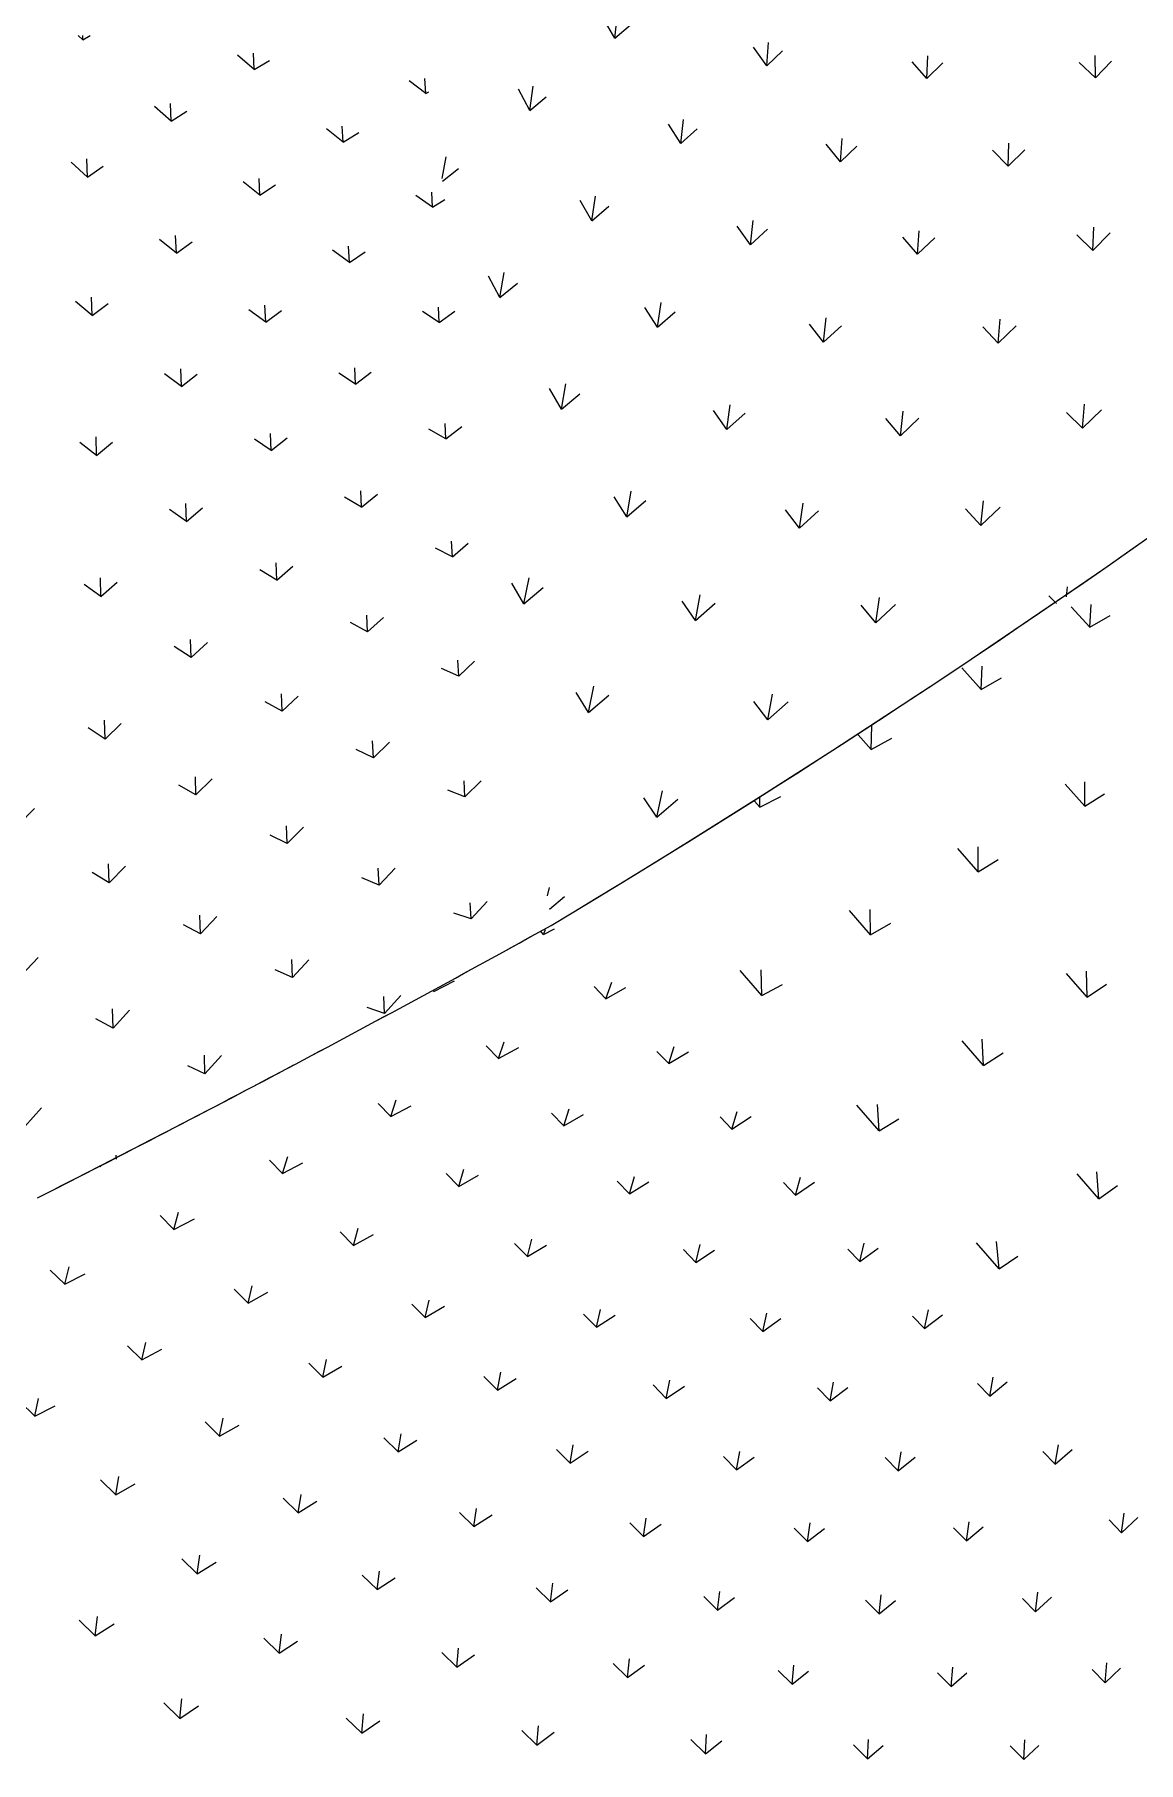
# Model space of a CAD drawing. Header units: millimetres. Extents: x 15878 to 679837, y -72324 to 391440.
# Drawn here: x 95309 to 97555, y 27005 to 30522 of the extents above; entities that cross this region are included whole.
import ezdxf

# ---------------------------------------------------------------- set-up
doc = ezdxf.new("R2010")
doc.units = ezdxf.units.MM
doc.layers.add('A-FLOR', color=192, linetype='Continuous', lineweight=5)
doc.layers.add('A-FLOR-PATT', color=8, linetype='Continuous', lineweight=5)

# ---------------------------------------------------------------- blocks, each defined once
blk = doc.blocks.new('FP_309-1_F')
at = {"layer": 'A-FLOR-PATT'}
for p, q in [((95406.8, 30510.6), (95397.2, 30519.8)), ((95406.8, 30510.6), (95406.5, 30519.8)), ((95406.8, 30510.6), (95421.6, 30519.8)), ((95755.4, 30450.2), (95721.6, 30479.4)), ((95755.4, 30450.2), (95753.8, 30483.9)), ((95755.4, 30450.2), (95787, 30468.7)), ((96104.9, 30401.5), (96070.8, 30427.4)), ((96104.9, 30401.5), (96103.1, 30432)), ((96104.9, 30401.5), (96111.1, 30405)), ((95586.4, 30345.6), (95552.6, 30375.4)), ((95586.4, 30345.6), (95585, 30381)), ((95586.4, 30345.6), (95618.2, 30365.9)), ((95936.5, 30302.9), (95902.5, 30329.5)), ((95936.5, 30302.9), (95934.8, 30335.2)), ((95936.5, 30302.9), (95968.2, 30322.2)), ((95416.5, 30231.4), (95382.7, 30262)), ((95416.5, 30231.4), (95415.2, 30268.6)), ((95416.5, 30231.4), (95448.4, 30253.5)), ((95767.3, 30194.6), (95733.3, 30221.8)), ((95767.3, 30194.6), (95765.7, 30228.6)), ((95767.3, 30194.6), (95799.1, 30215.6)), ((96118.7, 30170.1), (96084.5, 30193.9)), ((96118.7, 30170.1), (96116.9, 30201)), ((96118.7, 30170.1), (96143.4, 30185.7)), ((95597.1, 30076.7), (95595.7, 30112.5)), ((95597.1, 30076.7), (95563.1, 30104.7)), ((95597.1, 30076.7), (95629.1, 30099.5)), ((95949.3, 30057.9), (95915.1, 30082.5)), ((95949.3, 30057.9), (95947.6, 30090.6)), ((95949.3, 30057.9), (95981.2, 30079.7)), ((95425.8, 29949.5), (95391.9, 29978.1)), ((95425.8, 29949.5), (95424.6, 29987)), ((95425.8, 29949.5), (95458, 29974.1)), ((95778.9, 29936.2), (95777.4, 29970.6)), ((96132.3, 29935.8), (96130.6, 29967)), ((95778.9, 29936.2), (95744.7, 29961.5)), ((95778.9, 29936.2), (95810.9, 29959.8)), ((96132.3, 29935.8), (96098, 29957.6)), ((96132.3, 29935.8), (96164.2, 29958.3)), ((95607.5, 29805.1), (95573.3, 29831.1)), ((95607.5, 29805.1), (95606.1, 29841.3)), ((95607.5, 29805.1), (95639.7, 29830.4)), ((95961.8, 29810.1), (95927.5, 29832.6)), ((95961.8, 29810.1), (95960.2, 29843.1)), ((95961.8, 29810.1), (95993.9, 29834.4)), ((96145.7, 29698.6), (96144, 29730.3)), ((96145.7, 29698.6), (96177.8, 29723.7)), ((95434.9, 29664.9), (95400.8, 29691.6)), ((95434.9, 29664.9), (95433.7, 29702.8)), ((95434.9, 29664.9), (95467.3, 29691.9)), ((95790.3, 29675), (95755.9, 29698.3)), ((95790.3, 29675), (95788.8, 29709.8)), ((95790.3, 29675), (95822.5, 29701.1)), ((96145.7, 29698.6), (96111.2, 29718.4)), ((95974.1, 29559.5), (95939.6, 29580)), ((95974.1, 29559.5), (95972.5, 29592.8)), ((95974.1, 29559.5), (96006.4, 29586.3)), ((95617.6, 29530.8), (95583.3, 29554.8)), ((95617.6, 29530.8), (95616.3, 29567.3)), ((95617.6, 29530.8), (95650.1, 29558.5)), ((96158.9, 29458.6), (96124.2, 29476.4)), ((96158.9, 29458.6), (96157.1, 29490.6)), ((96158.9, 29458.6), (96191.1, 29486.2)), ((95801.4, 29411.1), (95800, 29446.2)), ((95801.4, 29411.1), (95833.9, 29439.6)), ((95443.7, 29377.6), (95442.5, 29415.8)), ((95443.7, 29377.6), (95476.4, 29407)), ((95801.4, 29411.1), (95766.9, 29432.4)), ((95443.7, 29377.6), (95409.4, 29402.4)), ((95986.2, 29306), (95984.6, 29339.8)), ((95986.2, 29306), (96018.7, 29335.3)), ((95986.2, 29306), (95951.5, 29324.6)), ((95627.5, 29253.7), (95592.9, 29275.8)), ((95627.5, 29253.7), (95626.2, 29290.6)), ((95627.5, 29253.7), (95660.2, 29283.9)), ((96171.8, 29215.8), (96136.9, 29231.5)), ((96171.8, 29215.8), (96170.1, 29248.1)), ((96171.8, 29215.8), (96204.2, 29245.9)), ((95812.3, 29144.3), (95777.6, 29163.7)), ((95812.3, 29144.3), (95810.9, 29179.9)), ((95812.3, 29144.3), (95845, 29175.3)), ((95452.2, 29087.5), (95451.1, 29126.1)), ((95452.2, 29087.5), (95417.6, 29110.4)), ((95452.2, 29087.5), (95485.1, 29119.3)), ((95998, 29049.7), (95963.1, 29066.3)), ((95998, 29049.7), (95996.5, 29083.9)), ((95998, 29049.7), (96030.7, 29081.5)), ((95637, 28973.9), (95602.3, 28994.1)), ((95637, 28973.9), (95635.8, 29011.1)), ((95637, 28973.9), (95670, 29006.5)), ((96184.5, 28970.1), (96149.5, 28983.9)), ((96184.5, 28970.1), (96182.8, 29002.8)), ((96184.5, 28970.1), (96217.2, 29002.7)), ((95275.5, 28912.7), (95308.7, 28946.1)), ((95822.9, 28874.8), (95821.5, 28910.7)), ((95822.9, 28874.8), (95788, 28892.3)), ((95822.9, 28874.8), (95855.8, 28908.3)), ((95460.4, 28794.8), (95425.6, 28815.8)), ((95460.4, 28794.8), (95459.3, 28833.7)), ((95460.4, 28794.8), (95493.6, 28829)), ((96009.6, 28790.6), (95974.5, 28805.3)), ((96009.6, 28790.6), (96008, 28825.1)), ((96009.6, 28790.6), (96042.5, 28824.9)), ((96197, 28721.5), (96195.3, 28754.6)), ((96197, 28721.5), (96229.8, 28756.7)), ((95646.3, 28691.3), (95611.4, 28709.6)), ((95646.3, 28691.3), (95645.1, 28728.9)), ((95646.3, 28691.3), (95679.5, 28726.4)), ((96197, 28721.5), (96161.8, 28733.3)), ((95282.2, 28607.2), (95315.7, 28643)), ((95833.2, 28602.5), (95831.9, 28638.8)), ((95833.2, 28602.5), (95866.4, 28638.5)), ((95833.2, 28602.5), (95798.1, 28618.1)), ((96020.9, 28528.8), (96019.4, 28563.6)), ((96020.9, 28528.8), (96054, 28565.6)), ((95468.3, 28499.3), (95467.2, 28538.6)), ((95468.3, 28499.3), (95501.8, 28535.9)), ((96020.9, 28528.8), (95985.6, 28541.4)), ((95468.3, 28499.3), (95433.3, 28518.4)), ((95655.3, 28406), (95620.2, 28422.4)), ((95655.3, 28406), (95654.2, 28444)), ((95655.3, 28406), (95688.8, 28443.5)), ((95288.6, 28299.1), (95322.4, 28337.2)), ((95444.1, 28216.7), (95440.7, 28218.4)), ((95475.1, 28232.6), (95474.9, 28240.8))]:
    blk.add_line(p, q, dxfattribs=at)
blk = doc.blocks.new('FP_310-1_F')
at = {"layer": 'A-FLOR-PATT'}
for p, q in [((96489.8, 30514), (96465.5, 30555)), ((96489.8, 30514), (96494.9, 30562.3)), ((96489.8, 30514), (96521.6, 30541.6)), ((96798.9, 30458.3), (96771.7, 30495.9)), ((96798.9, 30458.3), (96802.2, 30505.8)), ((96798.9, 30458.3), (96831, 30488.2)), ((97124.8, 30432), (97094.7, 30466.3)), ((97124.8, 30432), (97126.2, 30478.6)), ((97124.8, 30432), (97157.1, 30463.9)), ((97467.6, 30433.5), (97434.6, 30464.7)), ((97467.6, 30433.5), (97467.1, 30479.3)), ((97467.6, 30433.5), (97500.2, 30467.4)), ((96316.6, 30367.2), (96293.7, 30410.3)), ((96316.6, 30367.2), (96323.6, 30416.8)), ((96316.6, 30367.2), (96349.6, 30394.7)), ((96624.1, 30299.9), (96598.4, 30339.4)), ((96624.1, 30299.9), (96629.3, 30348.6)), ((96624.1, 30299.9), (96657.4, 30329.5)), ((96948.5, 30262.5), (96919.9, 30298.6)), ((96948.5, 30262.5), (96951.9, 30310.3)), ((96948.5, 30262.5), (96982.1, 30294.2)), ((97289.9, 30253.5), (97258.4, 30286.4)), ((97289.9, 30253.5), (97291.4, 30300.4)), ((97289.9, 30253.5), (97323.7, 30287.2)), ((96138.3, 30228.5), (96146, 30272.6)), ((96139.1, 30223.3), (96171.2, 30248.9)), ((96442.9, 30142.5), (96418.7, 30184)), ((96442.9, 30142.5), (96450, 30192.5)), ((96442.9, 30142.5), (96477.4, 30172)), ((96765.7, 30093.9), (96771, 30142.9)), ((96765.7, 30093.9), (96738.6, 30131.9)), ((96765.7, 30093.9), (96800.5, 30125.4)), ((97105.5, 30074.3), (97075.5, 30109)), ((97105.5, 30074.3), (97108.9, 30122.4)), ((97105.5, 30074.3), (97140.5, 30107.8)), ((97462.5, 30082.4), (97429.5, 30114)), ((97462.5, 30082.4), (97464.1, 30129.6)), ((97462.5, 30082.4), (97497.9, 30117.9)), ((96255.4, 29986.1), (96264.4, 30037.4)), ((96255.4, 29986.1), (96232.7, 30029.6)), ((96255.4, 29986.1), (96291.1, 30015.4)), ((96576.4, 29926), (96550.8, 29966)), ((96576.4, 29926), (96583.6, 29976.3)), ((96576.4, 29926), (96612.4, 29957.5)), ((96914.5, 29895.7), (96886, 29932.2)), ((96914.5, 29895.7), (96919.9, 29945)), ((97269.8, 29893.6), (97273.4, 29942)), ((96914.5, 29895.7), (96950.8, 29929.1)), ((97269.8, 29893.6), (97238.4, 29926.9)), ((97269.8, 29893.6), (97306.4, 29929)), ((96380.9, 29758.9), (96356.8, 29800.9)), ((96380.9, 29758.9), (96390, 29810.5)), ((96380.9, 29758.9), (96418.1, 29790.2)), ((96717.2, 29717.6), (96690.2, 29756.1)), ((96717.2, 29717.6), (96724.5, 29768.2)), ((97070.7, 29705.2), (97076.2, 29754.8)), ((97441.5, 29720.4), (97445.2, 29769)), ((97441.5, 29720.4), (97479.7, 29757.5)), ((96717.2, 29717.6), (96754.7, 29751)), ((97070.7, 29705.2), (97040.8, 29740.3)), ((97070.7, 29705.2), (97108.5, 29740.5)), ((97441.5, 29720.4), (97408.8, 29752.3)), ((96513.6, 29540), (96488.2, 29580.4)), ((96513.6, 29540), (96522.8, 29591.9)), ((96513.6, 29540), (96552.3, 29573.3)), ((96865.2, 29517.1), (96836.9, 29554.1)), ((96865.2, 29517.1), (96872.6, 29568)), ((96865.2, 29517.1), (96904.2, 29552.4)), ((97234.2, 29522.4), (97202.9, 29556.1)), ((97234.2, 29522.4), (97239.8, 29572.3)), ((97234.2, 29522.4), (97273.5, 29559.5)), ((96304, 29362.7), (96280, 29405.2)), ((96304, 29362.7), (96315, 29416)), ((96304, 29362.7), (96343.7, 29396)), ((96653.5, 29329.3), (96626.8, 29368.2)), ((96653.5, 29329.3), (96662.9, 29381.5)), ((97020.5, 29324.5), (97028, 29375.6)), ((97388.3, 29363.6), (97372.5, 29379.4)), ((97408.6, 29377.4), (97410.8, 29397.2)), ((96653.5, 29329.3), (96693.7, 29364.5)), ((97020.5, 29324.5), (96990.8, 29360)), ((97020.5, 29324.5), (97061, 29361.6)), ((96435.8, 29141.5), (96447, 29195)), ((96435.8, 29141.5), (96410.6, 29182.3)), ((96435.8, 29141.5), (96477.1, 29176.7)), ((96800.7, 29126.5), (96772.6, 29163.9)), ((96800.7, 29126.5), (96810.1, 29179)), ((96800.7, 29126.5), (96842.4, 29163.7)), ((96574.9, 28928.4), (96586.2, 28982.3)), ((96574.9, 28928.4), (96548.3, 28967.8)), ((96574.9, 28928.4), (96617.7, 28965.6)), ((96352.3, 28768.4), (96356.3, 28785.4)), ((96356.3, 28741.2), (96387, 28767.3))]:
    blk.add_line(p, q, dxfattribs=at)
blk = doc.blocks.new('FP_320-1_F')
at = {"layer": 'A-FLOR-PATT'}
for p, q in [((96344.4, 28689.8), (96366.9, 28701.7)), ((96344.4, 28689.8), (96348.3, 28699.9)), ((96344.4, 28689.8), (96339.4, 28695)), ((96120.9, 28574), (96162.9, 28595.6)), ((96120.9, 28574), (96120.2, 28574.8)), ((96120.9, 28574), (96121.5, 28575.5)), ((96471.3, 28559), (96447.4, 28583.7)), ((96471.3, 28559), (96483.4, 28592.7)), ((96471.3, 28559), (96512.2, 28582.1)), ((96252.7, 28437.6), (96227.9, 28463.3)), ((96252.7, 28437.6), (96264.3, 28471.6)), ((96252.7, 28437.6), (96293.8, 28460.1)), ((96599.1, 28427), (96610.4, 28461.6)), ((96599.1, 28427), (96575, 28451.9)), ((96599.1, 28427), (96639.1, 28451.3)), ((96033.5, 28319.1), (96044.5, 28353.4)), ((96033.5, 28319.1), (96007.7, 28345.7)), ((96033.5, 28319.1), (96074.7, 28341.1)), ((96385.6, 28300.1), (96360.6, 28326)), ((96385.6, 28300.1), (96396.3, 28334.9)), ((96385.6, 28300.1), (96425.6, 28323.6)), ((96727.8, 28293.9), (96703.6, 28318.9)), ((96727.8, 28293.9), (96738.4, 28329.4)), ((96727.8, 28293.9), (96766.9, 28319.2)), ((95813.4, 28203.3), (95786.5, 28230.6)), ((95813.4, 28203.3), (95823.7, 28237.7)), ((95813.4, 28203.3), (95854.8, 28224.8)), ((96172, 28177), (96182, 28212)), ((96172, 28177), (96145.9, 28203.7)), ((96172, 28177), (96212, 28199.8)), ((96519.5, 28161.7), (96494.3, 28187.7)), ((96519.5, 28161.7), (96529.3, 28197.3)), ((96519.5, 28161.7), (96558.5, 28186.1)), ((96857.5, 28159.6), (96833.1, 28184.9)), ((96857.5, 28159.6), (96867.3, 28196)), ((96857.5, 28159.6), (96895.7, 28186)), ((95592.2, 28089.7), (95564.1, 28117.8)), ((95592.2, 28089.7), (95601.8, 28124.4)), ((95592.2, 28089.7), (95633.8, 28110.8)), ((95957.9, 28057.1), (95930.7, 28084.6)), ((95957.9, 28057.1), (95967.2, 28092.2)), ((95957.9, 28057.1), (95998.1, 28079.4)), ((96311.6, 28034.1), (96320.6, 28069.7)), ((96311.6, 28034.1), (96285.3, 28061)), ((96311.6, 28034.1), (96350.5, 28057.7)), ((96654.4, 28022.3), (96629, 28048.5)), ((96654.4, 28022.3), (96663.4, 28058.6)), ((96654.4, 28022.3), (96692.4, 28047.6)), ((96988.1, 28024.2), (96963.6, 28049.6)), ((96988.1, 28024.2), (96997.2, 28061.4)), ((96988.1, 28024.2), (97025.4, 28051.6)), ((95369.8, 27978.1), (95340.5, 28006.9)), ((95369.8, 27978.1), (95378.7, 28013.1)), ((95369.8, 27978.1), (95411.6, 27998.9)), ((95743, 27939.6), (95714.6, 27967.8)), ((95743, 27939.6), (95751.6, 27974.9)), ((95743, 27939.6), (95783.4, 27961.5)), ((96103.6, 27910.1), (96076.2, 27937.7)), ((96103.6, 27910.1), (96111.9, 27945.8)), ((96103.6, 27910.1), (96142.6, 27933.1)), ((96452.3, 27890.3), (96460.5, 27926.6)), ((97119.8, 27887.7), (97128, 27925.8)), ((96452.3, 27890.3), (96425.8, 27917.3)), ((96452.3, 27890.3), (96490.2, 27914.7)), ((96790.4, 27881.9), (96764.9, 27908.3)), ((96790.4, 27881.9), (96798.6, 27919)), ((96790.4, 27881.9), (96827.4, 27908.1)), ((97119.8, 27887.7), (97095, 27913.3)), ((97119.8, 27887.7), (97156.1, 27916)), ((95526.9, 27823.9), (95534.8, 27859.6)), ((95526.9, 27823.9), (95497.4, 27852.9)), ((95526.9, 27823.9), (95567.5, 27845.5)), ((95895, 27788.7), (95902.6, 27824.7)), ((95895, 27788.7), (95866.4, 27817.1)), ((95895, 27788.7), (95934.2, 27811.3)), ((96250.5, 27762.4), (96222.9, 27790.1)), ((96250.5, 27762.4), (96257.8, 27798.7)), ((96250.5, 27762.4), (96288.4, 27786.1)), ((97252.4, 27750.1), (97259.8, 27789)), ((96594.3, 27745.7), (96567.6, 27772.9)), ((96594.3, 27745.7), (96601.4, 27782.6)), ((96594.3, 27745.7), (96631, 27770.8)), ((96927.6, 27740.6), (96901.8, 27767.2)), ((96927.6, 27740.6), (96934.8, 27778.4)), ((96927.6, 27740.6), (96963.4, 27767.6)), ((97252.4, 27750.1), (97227.4, 27775.9)), ((97252.4, 27750.1), (97287.7, 27779.4)), ((95309.3, 27709.4), (95278.6, 27739.2)), ((95309.3, 27709.4), (95316.6, 27745.5)), ((95309.3, 27709.4), (95350.2, 27730.8)), ((95685.2, 27668.9), (95655.5, 27698.1)), ((95685.2, 27668.9), (95692.2, 27705.3)), ((95685.2, 27668.9), (95724.7, 27691.3)), ((96048.3, 27637.1), (96019.4, 27665.6)), ((96048.3, 27637.1), (96054.8, 27673.7)), ((96048.3, 27637.1), (96086.3, 27660.4)), ((96398.7, 27613.8), (96405, 27650.8)), ((97386, 27611.4), (97392.6, 27651.2)), ((96398.7, 27613.8), (96370.8, 27641.7)), ((96398.7, 27613.8), (96435.3, 27638.3)), ((96737.4, 27600.3), (96710.4, 27627.6)), ((96737.4, 27600.3), (96743.6, 27637.8)), ((96737.4, 27600.3), (96772.9, 27626.2)), ((97065.8, 27598.4), (97039.8, 27625.2)), ((97065.8, 27598.4), (97072.1, 27636.9)), ((97065.8, 27598.4), (97100.6, 27626.2)), ((97386, 27611.4), (97360.9, 27637.5)), ((97386, 27611.4), (97420.3, 27641.7)), ((95473.8, 27549.6), (95442.9, 27579.6)), ((95473.8, 27549.6), (95480.2, 27586.6)), ((95473.8, 27549.6), (95513.6, 27572)), ((95844.8, 27513), (95814.8, 27542.3)), ((95844.8, 27513), (95850.8, 27550.1)), ((95844.8, 27513), (95883.1, 27536.3)), ((96202.8, 27484.6), (96173.7, 27513.2)), ((96202.8, 27484.6), (96208.3, 27521.8)), ((96202.8, 27484.6), (96239.6, 27508.7)), ((97520.7, 27471.8), (97526.4, 27512.3)), ((96548.1, 27464.5), (96520, 27492.6)), ((96548.1, 27464.5), (96553.4, 27502.1)), ((96548.1, 27464.5), (96583.5, 27489.7)), ((96881.7, 27454), (96854.5, 27481.5)), ((96881.7, 27454), (96886.9, 27492.2)), ((96881.7, 27454), (96916.1, 27480.7)), ((97205.2, 27455.4), (97179, 27482.3)), ((97205.2, 27455.4), (97210.6, 27494.5)), ((97205.2, 27455.4), (97238.9, 27484)), ((97520.7, 27471.8), (97495.4, 27498.1)), ((97520.7, 27471.8), (97554, 27503)), ((95639.5, 27388.8), (95608.3, 27419)), ((95639.5, 27388.8), (95644.9, 27426.6)), ((95639.5, 27388.8), (95678.2, 27412.2)), ((96005.6, 27356.3), (95975.4, 27385.7)), ((96005.6, 27356.3), (96010.6, 27394.1)), ((96005.6, 27356.3), (96042.7, 27380.4)), ((96358.5, 27331.3), (96363.1, 27369.2)), ((96358.5, 27331.3), (96329.2, 27360.1)), ((96358.5, 27331.3), (96394.1, 27356.2)), ((96698.7, 27314.4), (96670.3, 27342.6)), ((96698.7, 27314.4), (96703, 27352.6)), ((96698.7, 27314.4), (96733, 27340.4)), ((97027.2, 27307), (96999.8, 27334.6)), ((97027.2, 27307), (97031.4, 27345.8)), ((97027.2, 27307), (97060.4, 27334.4)), ((97345.7, 27311.4), (97319.3, 27338.5)), ((97345.7, 27311.4), (97350.1, 27351.2)), ((97345.7, 27311.4), (97378.2, 27340.8)), ((95431.6, 27262.6), (95399.3, 27294)), ((95431.6, 27262.6), (95436.6, 27301.6)), ((95431.6, 27262.6), (95470.8, 27286.5)), ((95806.3, 27226.9), (95775, 27257.3)), ((95806.3, 27226.9), (95810.8, 27265.6)), ((95806.3, 27226.9), (95843.9, 27251.3)), ((96167.6, 27198.6), (96137.2, 27228.2)), ((96167.6, 27198.6), (96171.6, 27237.1)), ((96167.6, 27198.6), (96203.6, 27223.6)), ((96515.5, 27177.3), (96486, 27206.2)), ((96515.5, 27177.3), (96519.1, 27215.8)), ((96515.5, 27177.3), (96549.9, 27202.9)), ((96850.5, 27163.6), (96822, 27191.9)), ((96850.5, 27163.6), (96853.9, 27202.4)), ((96850.5, 27163.6), (96883.6, 27190.2)), ((97173.9, 27159.2), (97146.3, 27187)), ((97173.9, 27159.2), (97177.2, 27198.6)), ((97173.9, 27159.2), (97206, 27187.2)), ((97487.4, 27166.6), (97460.8, 27193.8)), ((97487.4, 27166.6), (97490.8, 27207.1)), ((97487.4, 27166.6), (97518.8, 27196.7)), ((95604.1, 27094.3), (95571.7, 27126)), ((95604.1, 27094.3), (95608.3, 27134.4)), ((95604.1, 27094.3), (95642.3, 27119.5)), ((95974.4, 27063.9), (95942.8, 27094.5)), ((95974.4, 27063.9), (95977.9, 27103.5)), ((95974.4, 27063.9), (96010.9, 27089.4)), ((96330.9, 27040), (96300.2, 27069.8)), ((96330.9, 27040), (96333.9, 27079.3)), ((96330.9, 27040), (96365.7, 27065.9)), ((96673.7, 27022.4), (96644, 27051.5)), ((96673.7, 27022.4), (96676.3, 27061.6)), ((96673.7, 27022.4), (96707, 27048.8)), ((97003.7, 27011.9), (97005.9, 27051.4)), ((97321.9, 27010.6), (97324.1, 27050.6)), ((97003.7, 27011.9), (96974.9, 27040.4)), ((97003.7, 27011.9), (97035.5, 27039.3)), ((97321.9, 27010.6), (97294.1, 27038.5)), ((97321.9, 27010.6), (97352.7, 27039.4))]:
    blk.add_line(p, q, dxfattribs=at)
blk = doc.blocks.new('FP_321-1_F')
at = {"layer": 'A-FLOR-PATT'}
for p, q in [((97456.2, 29315.3), (97418.2, 29357)), ((97456.2, 29315.3), (97458.6, 29361.7)), ((97456.2, 29315.3), (97497.3, 29339.4)), ((97234.9, 29188.8), (97195.8, 29232.7)), ((97234.9, 29188.8), (97236.9, 29236.2)), ((97234.9, 29188.8), (97276.6, 29212.2)), ((97011.1, 29066.7), (96985, 29096.4)), ((97011.1, 29066.7), (97012.5, 29114.3)), ((97011.1, 29066.7), (97053.3, 29089.2)), ((97445.8, 28950.9), (97406, 28996.1)), ((97445.8, 28950.9), (97446.3, 29000.7)), ((96784.6, 28948.8), (96773.9, 28961.1)), ((96784.6, 28948.8), (96827.3, 28970.6)), ((96784.6, 28948.8), (96784.9, 28968)), ((97445.8, 28950.9), (97486.2, 28976.4)), ((97228.8, 28817.7), (97187.7, 28864.9)), ((97228.8, 28817.7), (97228.7, 28868.3)), ((97228.8, 28817.7), (97269.7, 28842.4)), ((97009.8, 28689.2), (96967.2, 28738.4)), ((97009.8, 28689.2), (97009, 28740.6)), ((97009.8, 28689.2), (97051, 28713)), ((96788.8, 28565.6), (96744.6, 28616.6)), ((96788.8, 28565.6), (96787.1, 28617.6)), ((97450.9, 28562.3), (97408.9, 28610.7)), ((97450.9, 28562.3), (97449.2, 28615.2)), ((96788.8, 28565.6), (96830.4, 28588.4)), ((97450.9, 28562.3), (97490.4, 28588.9)), ((97239.8, 28423.4), (97196.3, 28473.7)), ((97239.8, 28423.4), (97237.2, 28476.9)), ((97239.8, 28423.4), (97279.5, 28449)), ((97027.5, 28290.1), (96982.3, 28342.2)), ((97027.5, 28290.1), (97023.9, 28344.1)), ((97027.5, 28290.1), (97067.4, 28314.7)), ((97474.8, 28151.5), (97470.4, 28207.1)), ((97474.8, 28151.5), (97430.3, 28202.9)), ((97474.8, 28151.5), (97512.8, 28178.9)), ((97271.6, 28009.1), (97225.4, 28062.2)), ((97271.6, 28009.1), (97266.1, 28065)), ((97271.6, 28009.1), (97309.7, 28035.3))]:
    blk.add_line(p, q, dxfattribs=at)

msp = doc.modelspace()

# ---------------------------------------------------------------- linework, layer by layer
at = {"layer": 'A-FLOR'}
for centre, radius, start, end in [((86095.1, 45842.5), 19973.6, 300.92476, 316.40472), ((86095.1, 45842.5), 19973.6, 300.92476, 310.77564), ((81167.9, 56086.5), 31310.7, 296.85943, 299.0253), ((81167.9, 56086.5), 31310.7, 297.94237, 299.0253), ((81167.9, 56086.5), 31310.7, 296.85944, 297.9357)]:
    msp.add_arc(centre, radius, start, end, dxfattribs=at)
at = {"layer": 'A-FLOR', "color": 253}
msp.add_open_spline([(96344.2, 4955.8), (96363.4, 5228.2), (96422.9, 6006.5), (96474.7, 6683.8), (96536.1, 7433.3), (96632.7, 8535.2), (96709.3, 9262.6), (96793.3, 9945.2), (96869.9, 10428.7), (96983.5, 11144.8), (97158.4, 11967.1), (97263.8, 12462.2), (97366.7, 12846.1), (97600.6, 13718.3), (97871.6, 14604.1), (98220, 15656.1), (98393.4, 16189.3), (99090.6, 18103.7), (99821.1, 20005.7), (100219.1, 20990.3), (100696.9, 22115.4), (101075.7, 22965.8), (101324.5, 23514.1), (101542, 23980.3), (101787.4, 24506.3), (102046.2, 25036.6), (102281.7, 25498.7), (102739.9, 26397.5), (103051.3, 26982.9), (103277.8, 27391.3), (103534.7, 27854.6), (104099.2, 28831.9), (104705.7, 29824.7), (105214.7, 30626), (105396.2, 30905.4), (105678.8, 31330.9), (106106.1, 31953.1), (106610.7, 32673.4), (106889.4, 33056.9), (107294.6, 33606.4), (107669.6, 34094.8), (108084.1, 34625.2), (108384.3, 34998.9), (108572.1, 35230.7), (108883.6, 35607.2), (109336.8, 36137.4), (109510.5, 36332.7), (109662.8, 36505.2), (109880.1, 36742.5), (110080.1, 36961), (110293.3, 37185.3), (110502.2, 37401.5), (110857.2, 37756.3), (111355, 38240.5), (111771.3, 38639.5), (112018.5, 38878.1), (112335.1, 39194.7), (112542.5, 39407.3), (112814.2, 39698.6), (113004.6, 39913.6), (113150.8, 40081.6), (113200.6, 40143.1), (113407.6, 40398.7), (113554.8, 40593.9), (113669.5, 40751.7), (113835.4, 40997.6), (113977.7, 41225.2), (114088.3, 41416.7), (114174.6, 41572.4), (114282, 41787.6), (114379.3, 41996.1), (114442.8, 42145.6), (114541.5, 42416.5), (114601.3, 42612.1), (114644.6, 42773.6), (114675.1, 42895.7), (114712.3, 43087), (114732.3, 43229.3), (114758.3, 43460.1), (114771.1, 43704), (114771.1, 43887.1), (114758.5, 44252.1), (114729.6, 44526.8), (114699.1, 44775.8), (114650.1, 45054.2), (114594.1, 45342.6), (114508.4, 45746), (114293.8, 46547.5), (114131.8, 47077.7), (113870.8, 47881.5), (113711.7, 48343.9), (113514.1, 48952.2), (113319.2, 49565.4), (113107.2, 50229.3), (112893.7, 50910.9), (112732.1, 51423.6), (112605.7, 51823.7), (112490.3, 52186.6), (112198.3, 53117), (112074.7, 53506.3), (111938.1, 53934.2), (111803.4, 54349), (111715.9, 54618.4), (111562.6, 55064), (111277.3, 55848.2), (111184.2, 56091), (110994.8, 56560), (110770.5, 57041.1), (110610.8, 57341.6)], degree=3, knots=[-188.381065, -188.381065, -188.381065, -188.381065, -186.510019, -184.068686, -181.285656, -178.450787, -175.686299, -173.59668, -171.514172, -169.264056, -166.995846, -165.08619, -163.108389, -160.670643, -157.454768, -154.613653, -150.556182, -145.481425, -139.857851, -135.126592, -131.606639, -128.590165, -126.3486, -124.49083, -122.646284, -120.797116, -118.478861, -116.080736, -113.73908, -111.922024, -109.595282, -106.506213, -102.957809, -100.280123, -98.316939, -96.566761, -94.218526, -91.910478, -89.68123, -87.740781, -85.582316, -83.646486, -82.058071, -80.671684, -79.046547, -77.461894, -76.160251, -75.270006, -74.341551, -73.326294, -72.334157, -71.116866, -69.478015, -67.53695, -65.769305, -64.271796, -63.080401, -61.829013, -60.753383, -59.759084, -59.11429, -58.423778, -57.709416, -56.868094, -56.062186, -55.230066, -54.369402, -53.638497, -52.938153, -52.228048, -51.535056, -50.789737, -50.072364, -49.349764, -48.805109, -48.270928, -47.762544, -47.137584, -46.458665, -45.736541, -44.86891, -43.966285, -42.989509, -42.102979, -41.197186, -40.114602, -38.433206, -36.466535, -34.02607, -31.958603, -29.797912, -27.85797, -25.690428, -23.441085, -21.307789, -19.477986, -18.01326, -16.069469, -14.137935, -12.13146, -10.715054, -9.435725, -8.132416, -6.392924, -4.678867, -2.926895, -1.507379, 0, 0, 0, 0], dxfattribs=at)
at = {"layer": 'A-FLOR'}
for points, knots in [([(96431.9, 6124.1), (96447.4, 6326.1), (96480.3, 6752.7), (96536.1, 7433.3), (96632.7, 8535.2), (96709.3, 9262.6), (96793.3, 9945.2), (96869.9, 10428.7), (96983.5, 11144.8), (97158.4, 11967.1), (97263.8, 12462.2), (97366.7, 12846.1), (97600.6, 13718.3), (97871.6, 14604.1), (98220, 15656.1), (98393.4, 16189.3), (99090.6, 18103.7), (99821.1, 20005.7), (100219.1, 20990.3), (100696.9, 22115.4), (101075.7, 22965.8), (101324.5, 23514.1), (101542, 23980.3), (101787.4, 24506.3), (102046.2, 25036.6), (102281.7, 25498.7), (102739.9, 26397.5), (103051.3, 26982.9), (103277.8, 27391.3), (103534.7, 27854.6), (104099.2, 28831.9), (104705.7, 29824.7), (105214.7, 30626), (105396.2, 30905.4), (105678.8, 31330.9), (106106.1, 31953.1), (106610.7, 32673.4), (106889.4, 33056.9), (107294.6, 33606.4), (107669.6, 34094.8), (108084.1, 34625.2), (108384.3, 34998.9), (108572.1, 35230.7), (108883.6, 35607.2), (109336.8, 36137.4), (109510.5, 36332.7), (109662.8, 36505.2), (109880.1, 36742.5), (110080.1, 36961), (110293.3, 37185.3), (110502.2, 37401.5), (110857.2, 37756.3), (111355, 38240.5), (111771.3, 38639.5), (112018.5, 38878.1), (112335.1, 39194.7), (112542.5, 39407.3), (112814.2, 39698.6), (113004.6, 39913.6), (113150.8, 40081.6), (113200.6, 40143.1), (113407.6, 40398.7), (113554.8, 40593.9), (113669.5, 40751.7), (113835.4, 40997.6), (113977.7, 41225.2), (114088.3, 41416.7), (114174.6, 41572.4), (114282, 41787.6), (114379.3, 41996.1), (114442.8, 42145.6), (114541.5, 42416.5), (114601.3, 42612.1), (114644.6, 42773.6), (114675.1, 42895.7), (114712.3, 43087), (114732.3, 43229.3), (114758.3, 43460.1), (114771.1, 43704), (114771.1, 43887.1), (114758.5, 44252.1), (114729.6, 44526.8), (114699.1, 44775.8), (114650.1, 45054.2), (114594.1, 45342.6), (114508.4, 45746), (114293.8, 46547.5), (114131.8, 47077.7), (113870.8, 47881.5), (113711.7, 48343.9), (113514.1, 48952.2), (113319.2, 49565.4), (113107.2, 50229.3), (112893.7, 50910.9), (112732.1, 51423.6), (112605.7, 51823.7), (112490.3, 52186.6), (112198.3, 53117), (112074.7, 53506.3), (111938.1, 53934.2), (111803.4, 54349), (111715.9, 54618.4), (111562.6, 55064), (111277.3, 55848.2), (111184.2, 56091), (110994.8, 56560), (110770.5, 57041.1), (110610.8, 57341.6)], [-185.770037, -185.770037, -185.770037, -185.770037, -184.068686, -181.285656, -178.450787, -175.686299, -173.59668, -171.514172, -169.264056, -166.995846, -165.08619, -163.108389, -160.670643, -157.454768, -154.613653, -150.556182, -145.481425, -139.857851, -135.126592, -131.606639, -128.590165, -126.3486, -124.49083, -122.646284, -120.797116, -118.478861, -116.080736, -113.73908, -111.922024, -109.595282, -106.506213, -102.957809, -100.280123, -98.316939, -96.566761, -94.218526, -91.910478, -89.68123, -87.740781, -85.582316, -83.646486, -82.058071, -80.671684, -79.046547, -77.461894, -76.160251, -75.270006, -74.341551, -73.326294, -72.334157, -71.116866, -69.478015, -67.53695, -65.769305, -64.271796, -63.080401, -61.829013, -60.753383, -59.759084, -59.11429, -58.423778, -57.709416, -56.868094, -56.062186, -55.230066, -54.369402, -53.638497, -52.938153, -52.228048, -51.535056, -50.789737, -50.072364, -49.349764, -48.805109, -48.270928, -47.762544, -47.137584, -46.458665, -45.736541, -44.86891, -43.966285, -42.989509, -42.102979, -41.197186, -40.114602, -38.433206, -36.466535, -34.02607, -31.958603, -29.797912, -27.85797, -25.690428, -23.441085, -21.307789, -19.477986, -18.01326, -16.069469, -14.137935, -12.13146, -10.715054, -9.435725, -8.132416, -6.392924, -4.678867, -2.926895, -1.507379, 0, 0, 0, 0]), ([(111057.5, 40199.3), (110790.1, 39908.9), (110517.8, 39628.6), (110400, 39510.7), (110281.8, 39392.4), (110147.1, 39257.7), (109996.1, 39106.7), (109773.7, 38884.2), (109640.9, 38751.3), (109526.4, 38631.5), (109352.9, 38451.7), (109207.5, 38295.8), (109022.1, 38094.2), (108838, 37889.6), (108561.1, 37574.5), (108332.4, 37308.5), (108127.1, 37063.7), (107888.6, 36773.4), (107656.6, 36482.6), (107437.2, 36207.5), (107137.1, 35819.9), (106825.2, 35412.3), (106393.6, 34835.9), (105710.2, 33904.1), (105283.8, 33307.4), (104840.1, 32673.4), (104542.6, 32240.6), (104248.1, 31803.8), (104007.4, 31440.1), (103774.5, 31089.3), (103554.1, 30743.2), (103245.8, 30255), (102915.3, 29720.1), (102666.9, 29306.6), (102341.2, 28755.6), (102137.7, 28402.8), (101917.6, 28015), (101724.1, 27665.9), (101512.6, 27272.2), (101206.7, 26696.7), (100753.6, 25807), (100167.1, 24592.7), (99840, 23881.7), (99461.8, 23036.9), (99327.5, 22727.7), (99130.6, 22269.2), (98858.2, 21613.2), (98628.9, 21054.6), (98287.2, 20194.4), (97985.6, 19413), (97521.6, 18157), (97178, 17180.9), (96585.8, 15391.3), (96361.8, 14677.3), (96080.9, 13727.3), (95862.9, 12957), (95646.5, 12149), (95425, 11259.7), (95212, 10336.2), (95108.2, 9847.3), (95024.2, 9414.7), (94959.3, 9004.9), (94905.2, 8535.9), (94891, 8300.7), (94881, 8013.1), (94884.3, 7826), (94899.9, 7530.5), (94938.5, 7216.5), (95002.2, 6869.8), (95050.3, 6702.4), (95150.3, 6394.7), (95225.5, 6190), (95265.8, 6077.4)], [0, 0, 0, 0, 1.040791, 1.832923, 2.406032, 3.030525, 3.816023, 4.598692, 5.329046, 5.988659, 6.675971, 7.481465, 8.314642, 9.373448, 10.516247, 11.707536, 12.850818, 14.017361, 15.219198, 16.54625, 18.027727, 19.911701, 22.522901, 25.374752, 28.28534, 30.506937, 32.502675, 34.129315, 35.64213, 37.027655, 38.567488, 40.334422, 42.180029, 44.094249, 45.766264, 47.39845, 48.76733, 50.179588, 51.816827, 54.109052, 57.386823, 60.807697, 64.148989, 66.384634, 68.310244, 70.00046, 71.982323, 74.430541, 77.017921, 80.408721, 83.918851, 88.573994, 92.583563, 96.544914, 99.32071, 102.19295, 104.984003, 107.93611, 110.520124, 112.584157, 114.065593, 115.516885, 116.743962, 117.832153, 118.608743, 119.451249, 120.325083, 121.379701, 122.301253, 123.244804, 124.16954, 125.173456, 125.173456, 125.173456, 125.173456])]:
    msp.add_open_spline(points, degree=3, knots=knots, dxfattribs=at)

# ---------------------------------------------------------------- block references
for name in ['FP_321-1_F', 'FP_310-1_F', 'FP_309-1_F', 'FP_320-1_F']:
    msp.add_blockref(name, (0, 0), dxfattribs=at)

doc.saveas('drawing.dxf')
